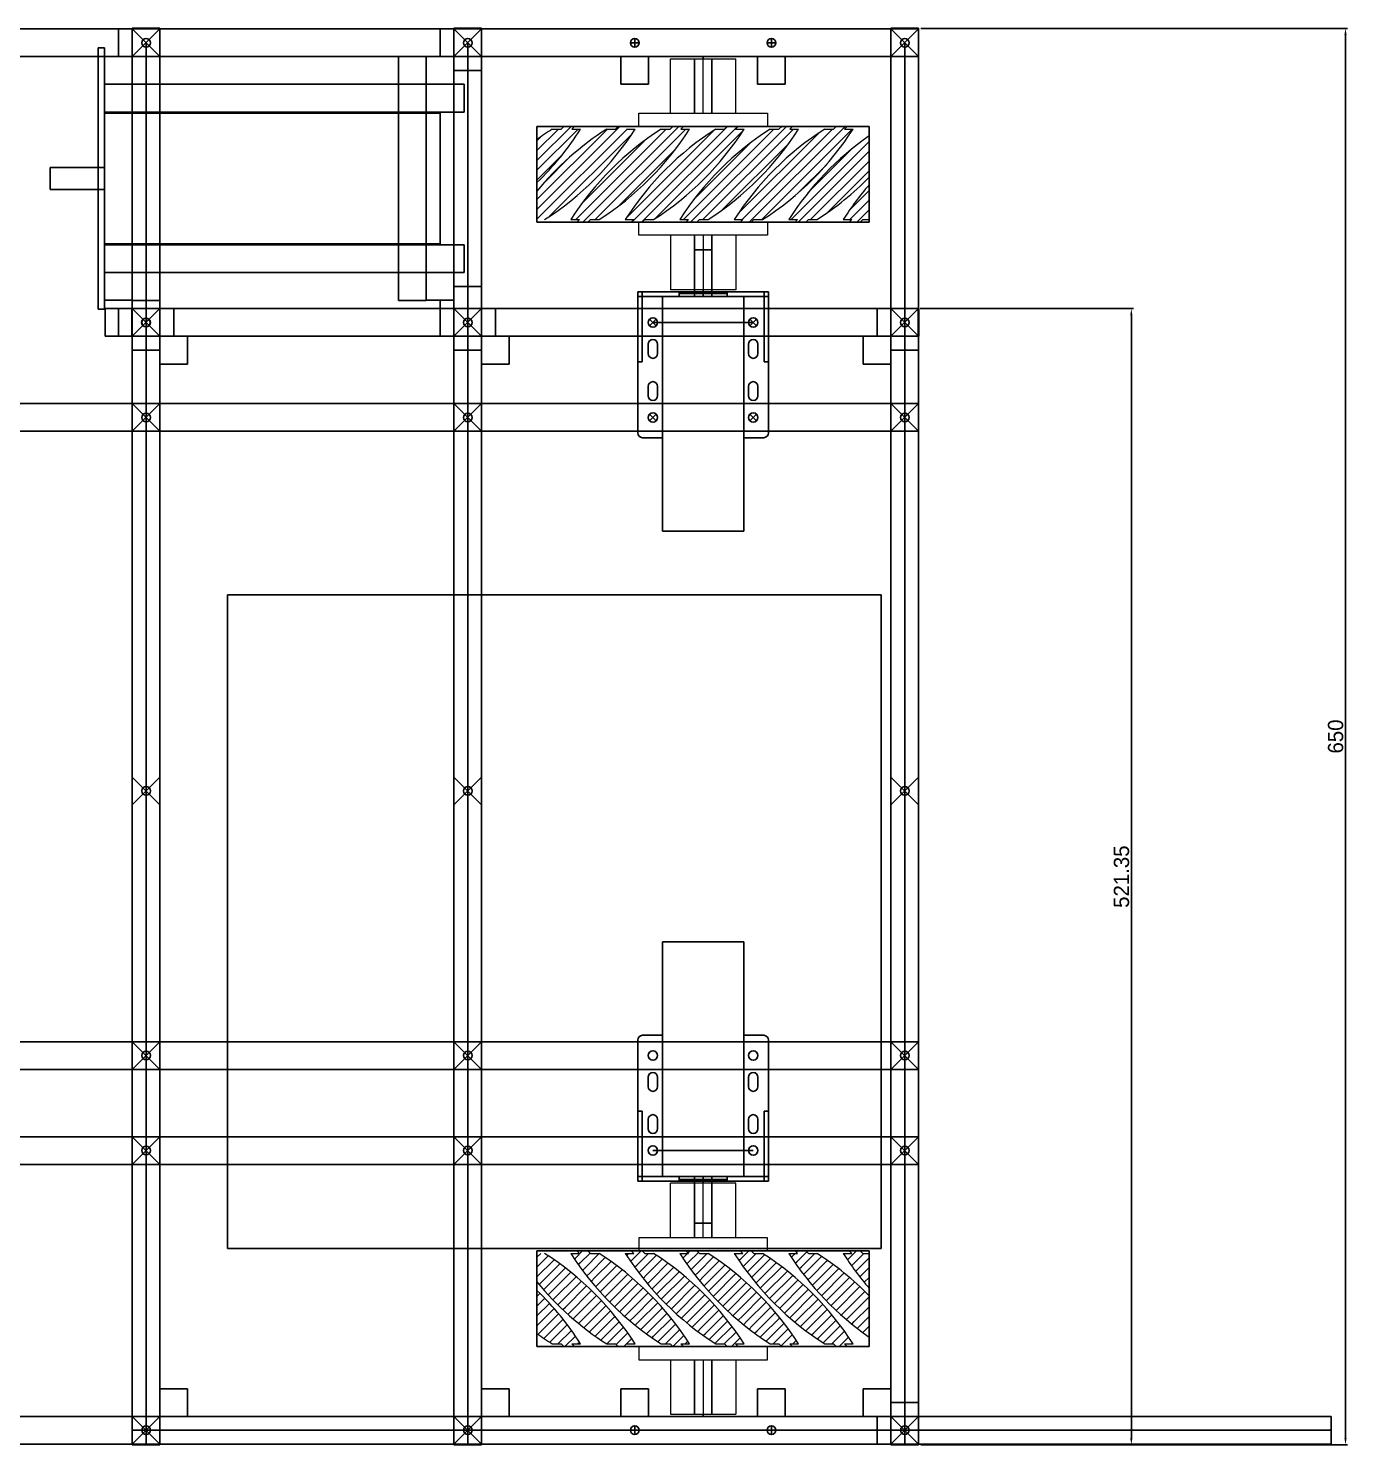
# Model space of a CAD drawing. Header units: millimetres. Extents: x -15418 to 43885, y -27590 to 23052.
# Drawn here: x 26319 to 26924, y -25621 to -24971 of the extents above; entities that cross this region are included whole.
import ezdxf

# ---------------------------------------------------------------- set-up
doc = ezdxf.new("R2010")
doc.units = ezdxf.units.MM
doc.header["$LTSCALE"] = 0.5
doc.layers.get('0').update_dxf_attribs({"lineweight": 5})
doc.layers.get('Defpoints').update_dxf_attribs({"color": 4})
for name, color, linetype in [('Layer1', 1, 'Continuous'), ('Layer2', 2, 'Continuous'), ('Layer3', 9, 'Continuous'), ('Layer4', 6, 'Continuous')]:
    doc.layers.add(name, color=color, linetype=linetype)
doc.layers.add('Layer5', color=51, linetype='Continuous', lineweight=5)
doc.dimstyles.new('ISO-25', dxfattribs={"dimtxt": 7, "dimasz": 3, "dimexe": 1, "dimexo": 1, "dimgap": 1, "dimtad": 1, "dimtoh": 1, "dimdec": 3, "dimdsep": 46, "dimtxsty": 'Standard', "dimcen": 2.5, "dimadec": 0, "dimazin": 0, "dimtfac": 1, "dimtdec": 3, "dimtmove": 0, "dimatfit": 3, "dimfxl": 1, "dimarcsym": 1})
pattern_1 = [(225, (52404.515, -9206.6126), (2.24506403, -2.24506403), [])]
pattern_2 = [(225, (52404.515, -9130.726), (2.24506403, -2.24506403), [])]

# ---------------------------------------------------------------- blocks, each defined once
blk = doc.blocks.new('*D401')
at = {"layer": 'Defpoints', "color": 0, "transparency": 16777216}
for p in [(26727.65, -24971.49), (26923.48, -24971.49), (26727.65, -25621.49)]:
    blk.add_point(p, dxfattribs=at)
at = {"layer": 'Layer2', "color": 0, "lineweight": -2, "transparency": 16777216}
for p, q in [((26728.65, -24971.49), (26924.48, -24971.49)), ((26923.48, -25618.49), (26923.48, -24974.49)), ((26728.65, -25621.49), (26924.48, -25621.49))]:
    blk.add_line(p, q, dxfattribs=at)
at = {"layer": 'Layer2', "color": 0, "transparency": 16777216}
for points in [[(26922.98, -24974.49), (26923.98, -24974.49), (26923.48, -24971.49)], [(26922.98, -25618.49), (26923.98, -25618.49), (26923.48, -25621.49)]]:
    blk.add_solid(points, dxfattribs=at)
at = {"layer": 'Layer2', "color": 0, "transparency": 16777216, "insert": (26918.98, -25296.49), "char_height": 7, "attachment_point": 5, "rotation": 90}
blk.add_mtext('650', dxfattribs=at)
blk = doc.blocks.new('*D402')
at = {"layer": 'Defpoints', "color": 0, "transparency": 16777216}
for p in [(26727.41, -25100.14), (26727.65, -25621.49), (26825.24, -25621.49)]:
    blk.add_point(p, dxfattribs=at)
at = {"layer": 'Layer2', "color": 0, "lineweight": -2, "transparency": 16777216}
for p, q in [((26728.41, -25100.14), (26826.24, -25100.14)), ((26825.24, -25103.14), (26825.24, -25618.49)), ((26728.65, -25621.49), (26826.24, -25621.49))]:
    blk.add_line(p, q, dxfattribs=at)
at = {"layer": 'Layer2', "color": 0, "transparency": 16777216}
for points in [[(26824.74, -25103.14), (26825.74, -25103.14), (26825.24, -25100.14)], [(26824.74, -25618.49), (26825.74, -25618.49), (26825.24, -25621.49)]]:
    blk.add_solid(points, dxfattribs=at)
at = {"layer": 'Layer2', "color": 0, "transparency": 16777216, "insert": (26820.74, -25360.81), "char_height": 7, "attachment_point": 5, "rotation": 90}
blk.add_mtext('521.35', dxfattribs=at)

msp = doc.modelspace()

# ---------------------------------------------------------------- hatches: boundary and pattern name
at = {"layer": 'Layer5', "transparency": 33554661}
h = msp.add_hatch(dxfattribs=at)
h.set_pattern_fill('ANSI31', color=256, angle=180)
h.set_pattern_definition(pattern_1)
edge = h.paths.add_edge_path()
edge.add_line((26594.8224, -25016.4857), (26589.8224, -25016.4857))
edge.add_line((26589.8224, -25016.4857), (26588.5824, -25017.7257))
edge.add_line((26588.5824, -25017.7257), (26584.5824, -25017.7257))
edge.add_arc((26657.7937, -25132.4571), 136.1, 122.5424058, 140.6485407)
edge.add_line((26552.5516, -25046.1594), (26552.5516, -25059.2457))
edge.add_line((26552.5516, -25059.2457), (26556.0624, -25059.2457))
edge.add_arc((26482.5939, -24944.2572), 136.455, -57.4246642, -32.5753358)
edge.add_line((26597.5824, -25017.7257), (26593.5824, -25017.7257))
edge.add_line((26593.5824, -25017.7257), (26594.8224, -25016.4857))
edge = h.paths.add_edge_path()
edge.add_line((26569.8224, -25016.4857), (26564.8224, -25016.4857))
edge.add_line((26564.8224, -25016.4857), (26563.5824, -25017.7257))
edge.add_line((26563.5824, -25017.7257), (26559.5824, -25017.7257))
edge.add_arc((26632.7937, -25132.4571), 136.1, 122.5424058, 126.1273887)
edge.add_line((26552.5516, -25022.528), (26552.5516, -25042.2521))
edge.add_arc((26457.5939, -24944.2572), 136.455, -45.9017964, -32.5753358)
edge.add_line((26572.5824, -25017.7257), (26568.5824, -25017.7257))
edge.add_line((26568.5824, -25017.7257), (26569.8224, -25016.4857))
h = msp.add_hatch(dxfattribs=at)
h.set_pattern_fill('ANSI31', color=256, angle=180)
h.set_pattern_definition(pattern_1)
h.paths.add_polyline_path([(26704.9516, -25043.3128, 0.03656583), (26693.0624, -25059.2457), (26697.0624, -25059.2457), (26695.8224, -25060.4857), (26700.8224, -25060.4857), (26702.0624, -25059.2457), (26704.9516, -25059.2457)], flags=17)
edge = h.paths.add_edge_path()
edge.add_line((26570.8224, -25060.4857), (26575.8224, -25060.4857))
edge.add_line((26575.8224, -25060.4857), (26577.0624, -25059.2457))
edge.add_line((26577.0624, -25059.2457), (26581.0624, -25059.2457))
edge.add_arc((26507.5939, -24944.2572), 136.455, -57.4246642, -32.5753358)
edge.add_line((26622.5824, -25017.7257), (26618.5824, -25017.7257))
edge.add_line((26618.5824, -25017.7257), (26619.8224, -25016.4857))
edge.add_line((26619.8224, -25016.4857), (26614.8224, -25016.4857))
edge.add_line((26614.8224, -25016.4857), (26613.5824, -25017.7257))
edge.add_line((26613.5824, -25017.7257), (26609.5824, -25017.7257))
edge.add_arc((26682.7937, -25132.4571), 136.1, 122.5424058, 147.4575942)
edge.add_line((26568.0624, -25059.2457), (26572.0624, -25059.2457))
edge.add_line((26572.0624, -25059.2457), (26570.8224, -25060.4857))
edge = h.paths.add_edge_path()
edge.add_line((26645.8224, -25060.4857), (26650.8224, -25060.4857))
edge.add_line((26650.8224, -25060.4857), (26652.0624, -25059.2457))
edge.add_line((26652.0624, -25059.2457), (26656.0624, -25059.2457))
edge.add_arc((26582.5939, -24944.2572), 136.455, -57.4246642, -32.5753358)
edge.add_line((26697.5824, -25017.7257), (26693.5824, -25017.7257))
edge.add_line((26693.5824, -25017.7257), (26694.8224, -25016.4857))
edge.add_line((26694.8224, -25016.4857), (26689.8224, -25016.4857))
edge.add_line((26689.8224, -25016.4857), (26688.5824, -25017.7257))
edge.add_line((26688.5824, -25017.7257), (26684.5824, -25017.7257))
edge.add_arc((26757.7937, -25132.4571), 136.1, 122.5424058, 147.4575942)
edge.add_line((26643.0624, -25059.2457), (26647.0624, -25059.2457))
edge.add_line((26647.0624, -25059.2457), (26645.8224, -25060.4857))
edge = h.paths.add_edge_path()
edge.add_line((26670.8224, -25060.4857), (26675.8224, -25060.4857))
edge.add_line((26675.8224, -25060.4857), (26677.0624, -25059.2457))
edge.add_line((26677.0624, -25059.2457), (26681.0624, -25059.2457))
edge.add_arc((26607.5939, -24944.2572), 136.455, -57.4246642, -44.481355)
edge.add_line((26704.9516, -25039.8681), (26704.9516, -25020.8157))
edge.add_arc((26782.7937, -25132.4571), 136.1, 124.8862079, 147.4575942)
edge.add_line((26668.0624, -25059.2457), (26672.0624, -25059.2457))
edge.add_line((26672.0624, -25059.2457), (26670.8224, -25060.4857))
h = msp.add_hatch(dxfattribs=at)
h.set_pattern_fill('ANSI31', color=256, angle=180)
h.set_pattern_definition(pattern_1)
edge = h.paths.add_edge_path()
edge.add_line((26595.8224, -25060.4857), (26600.8224, -25060.4857))
edge.add_line((26600.8224, -25060.4857), (26602.0624, -25059.2457))
edge.add_line((26602.0624, -25059.2457), (26606.0624, -25059.2457))
edge.add_arc((26532.5939, -24944.2572), 136.455, -57.4246642, -32.5753358)
edge.add_line((26647.5824, -25017.7257), (26643.5824, -25017.7257))
edge.add_line((26643.5824, -25017.7257), (26644.8224, -25016.4857))
edge.add_line((26644.8224, -25016.4857), (26639.8224, -25016.4857))
edge.add_line((26639.8224, -25016.4857), (26638.5824, -25017.7257))
edge.add_line((26638.5824, -25017.7257), (26634.5824, -25017.7257))
edge.add_arc((26707.7937, -25132.4571), 136.1, 122.5424058, 147.4575942)
edge.add_line((26593.0624, -25059.2457), (26597.0624, -25059.2457))
edge.add_line((26597.0624, -25059.2457), (26595.8224, -25060.4857))
edge = h.paths.add_edge_path()
edge.add_line((26620.8224, -25060.4857), (26625.8224, -25060.4857))
edge.add_line((26625.8224, -25060.4857), (26627.0624, -25059.2457))
edge.add_line((26627.0624, -25059.2457), (26631.0624, -25059.2457))
edge.add_arc((26557.5939, -24944.2572), 136.455, -57.4246642, -32.5753358)
edge.add_line((26672.5824, -25017.7257), (26668.5824, -25017.7257))
edge.add_line((26668.5824, -25017.7257), (26669.8224, -25016.4857))
edge.add_line((26669.8224, -25016.4857), (26664.8224, -25016.4857))
edge.add_line((26664.8224, -25016.4857), (26663.5824, -25017.7257))
edge.add_line((26663.5824, -25017.7257), (26659.5824, -25017.7257))
edge.add_arc((26732.7937, -25132.4571), 136.1, 122.5424058, 147.4575942)
edge.add_line((26618.0624, -25059.2457), (26622.0624, -25059.2457))
edge.add_line((26622.0624, -25059.2457), (26620.8224, -25060.4857))
h = msp.add_hatch(dxfattribs=at)
h.set_pattern_fill('ANSI31', color=256, angle=180)
h.set_pattern_definition(pattern_2)
edge = h.paths.add_edge_path()
edge.add_line((26594.8224, -25576.4857), (26589.8224, -25576.4857))
edge.add_line((26589.8224, -25576.4857), (26588.5824, -25575.2457))
edge.add_line((26588.5824, -25575.2457), (26584.5824, -25575.2457))
edge.add_arc((26657.7937, -25460.5143), 136.1, 219.3514593, 237.4575942, ccw=False)
edge.add_line((26552.5516, -25546.8119), (26552.5516, -25533.7257))
edge.add_line((26552.5516, -25533.7257), (26556.0624, -25533.7257))
edge.add_arc((26482.5939, -25648.7141), 136.455, 392.5753358, 417.4246642, ccw=False)
edge.add_line((26597.5824, -25575.2457), (26593.5824, -25575.2457))
edge.add_line((26593.5824, -25575.2457), (26594.8224, -25576.4857))
edge = h.paths.add_edge_path()
edge.add_line((26569.8224, -25576.4857), (26564.8224, -25576.4857))
edge.add_line((26564.8224, -25576.4857), (26563.5824, -25575.2457))
edge.add_line((26563.5824, -25575.2457), (26559.5824, -25575.2457))
edge.add_arc((26632.7937, -25460.5143), 136.1, 233.8726113, 237.4575942, ccw=False)
edge.add_line((26552.5516, -25570.4433), (26552.5516, -25550.7192))
edge.add_arc((26457.5939, -25648.7141), 136.455, 392.5753358, 405.9017964, ccw=False)
edge.add_line((26572.5824, -25575.2457), (26568.5824, -25575.2457))
edge.add_line((26568.5824, -25575.2457), (26569.8224, -25576.4857))
h = msp.add_hatch(dxfattribs=at)
h.set_pattern_fill('ANSI31', color=256, angle=180)
h.set_pattern_definition(pattern_2)
h.paths.add_polyline_path([(26704.9516, -25549.6585, -0.03656583), (26693.0624, -25533.7257), (26697.0624, -25533.7257), (26695.8224, -25532.4857), (26700.8224, -25532.4857), (26702.0624, -25533.7257), (26704.9516, -25533.7257)], flags=17)
edge = h.paths.add_edge_path()
edge.add_line((26570.8224, -25532.4857), (26575.8224, -25532.4857))
edge.add_line((26575.8224, -25532.4857), (26577.0624, -25533.7257))
edge.add_line((26577.0624, -25533.7257), (26581.0624, -25533.7257))
edge.add_arc((26507.5939, -25648.7141), 136.455, 392.5753358, 417.4246642, ccw=False)
edge.add_line((26622.5824, -25575.2457), (26618.5824, -25575.2457))
edge.add_line((26618.5824, -25575.2457), (26619.8224, -25576.4857))
edge.add_line((26619.8224, -25576.4857), (26614.8224, -25576.4857))
edge.add_line((26614.8224, -25576.4857), (26613.5824, -25575.2457))
edge.add_line((26613.5824, -25575.2457), (26609.5824, -25575.2457))
edge.add_arc((26682.7937, -25460.5143), 136.1, 212.5424058, 237.4575942, ccw=False)
edge.add_line((26568.0624, -25533.7257), (26572.0624, -25533.7257))
edge.add_line((26572.0624, -25533.7257), (26570.8224, -25532.4857))
edge = h.paths.add_edge_path()
edge.add_line((26645.8224, -25532.4857), (26650.8224, -25532.4857))
edge.add_line((26650.8224, -25532.4857), (26652.0624, -25533.7257))
edge.add_line((26652.0624, -25533.7257), (26656.0624, -25533.7257))
edge.add_arc((26582.5939, -25648.7141), 136.455, 392.5753358, 417.4246642, ccw=False)
edge.add_line((26697.5824, -25575.2457), (26693.5824, -25575.2457))
edge.add_line((26693.5824, -25575.2457), (26694.8224, -25576.4857))
edge.add_line((26694.8224, -25576.4857), (26689.8224, -25576.4857))
edge.add_line((26689.8224, -25576.4857), (26688.5824, -25575.2457))
edge.add_line((26688.5824, -25575.2457), (26684.5824, -25575.2457))
edge.add_arc((26757.7937, -25460.5143), 136.1, 212.5424058, 237.4575942, ccw=False)
edge.add_line((26643.0624, -25533.7257), (26647.0624, -25533.7257))
edge.add_line((26647.0624, -25533.7257), (26645.8224, -25532.4857))
edge = h.paths.add_edge_path()
edge.add_line((26670.8224, -25532.4857), (26675.8224, -25532.4857))
edge.add_line((26675.8224, -25532.4857), (26677.0624, -25533.7257))
edge.add_line((26677.0624, -25533.7257), (26681.0624, -25533.7257))
edge.add_arc((26607.5939, -25648.7141), 136.455, 404.481355, 417.4246642, ccw=False)
edge.add_line((26704.9516, -25553.1032), (26704.9516, -25572.1557))
edge.add_arc((26782.7937, -25460.5143), 136.1, 212.5424058, 235.1137921, ccw=False)
edge.add_line((26668.0624, -25533.7257), (26672.0624, -25533.7257))
edge.add_line((26672.0624, -25533.7257), (26670.8224, -25532.4857))
h = msp.add_hatch(dxfattribs=at)
h.set_pattern_fill('ANSI31', color=256, angle=180)
h.set_pattern_definition(pattern_2)
edge = h.paths.add_edge_path()
edge.add_line((26595.8224, -25532.4857), (26600.8224, -25532.4857))
edge.add_line((26600.8224, -25532.4857), (26602.0624, -25533.7257))
edge.add_line((26602.0624, -25533.7257), (26606.0624, -25533.7257))
edge.add_arc((26532.5939, -25648.7141), 136.455, 392.5753358, 417.4246642, ccw=False)
edge.add_line((26647.5824, -25575.2457), (26643.5824, -25575.2457))
edge.add_line((26643.5824, -25575.2457), (26644.8224, -25576.4857))
edge.add_line((26644.8224, -25576.4857), (26639.8224, -25576.4857))
edge.add_line((26639.8224, -25576.4857), (26638.5824, -25575.2457))
edge.add_line((26638.5824, -25575.2457), (26634.5824, -25575.2457))
edge.add_arc((26707.7937, -25460.5143), 136.1, 212.5424058, 237.4575942, ccw=False)
edge.add_line((26593.0624, -25533.7257), (26597.0624, -25533.7257))
edge.add_line((26597.0624, -25533.7257), (26595.8224, -25532.4857))
edge = h.paths.add_edge_path()
edge.add_line((26620.8224, -25532.4857), (26625.8224, -25532.4857))
edge.add_line((26625.8224, -25532.4857), (26627.0624, -25533.7257))
edge.add_line((26627.0624, -25533.7257), (26631.0624, -25533.7257))
edge.add_arc((26557.5939, -25648.7141), 136.455, 392.5753358, 417.4246642, ccw=False)
edge.add_line((26672.5824, -25575.2457), (26668.5824, -25575.2457))
edge.add_line((26668.5824, -25575.2457), (26669.8224, -25576.4857))
edge.add_line((26669.8224, -25576.4857), (26664.8224, -25576.4857))
edge.add_line((26664.8224, -25576.4857), (26663.5824, -25575.2457))
edge.add_line((26663.5824, -25575.2457), (26659.5824, -25575.2457))
edge.add_arc((26732.7937, -25460.5143), 136.1, 212.5424058, 237.4575942, ccw=False)
edge.add_line((26618.0624, -25533.7257), (26622.0624, -25533.7257))
edge.add_line((26622.0624, -25533.7257), (26620.8224, -25532.4857))

# ---------------------------------------------------------------- linework, layer by layer
at = {"transparency": 33554661}
for p, q in [((26613.7516, -24985.4857), (26643.7516, -24985.4857)), ((26613.7516, -25010.4857), (26613.7516, -24985.4857)), ((26628.7516, -25010.4857), (26628.7516, -24985.4857)), ((26643.7516, -25010.4857), (26643.7516, -24985.4857)), ((26599.2516, -25016.4857), (26599.2516, -25010.4857)), ((26599.2516, -25010.4857), (26658.2516, -25010.4857)), ((26658.2516, -25010.4857), (26658.2516, -25016.4857)), ((26658.2516, -25016.4857), (26599.2516, -25016.4857)), ((26599.2516, -25060.4857), (26658.2516, -25060.4857)), ((26599.2516, -25066.4857), (26599.2516, -25060.4857)), ((26658.2516, -25060.4857), (26658.2516, -25066.4857)), ((26658.2516, -25066.4857), (26599.2516, -25066.4857)), ((26613.7516, -25066.4857), (26613.7516, -25091.4857)), ((26628.7516, -25066.4857), (26628.7516, -25091.4857)), ((26643.7516, -25066.4857), (26643.7516, -25091.4857)), ((26643.7516, -25091.4857), (26613.7516, -25091.4857)), ((26643.7516, -25501.4857), (26613.7516, -25501.4857)), ((26613.7516, -25526.4857), (26613.7516, -25501.4857)), ((26628.7516, -25526.4857), (26628.7516, -25501.4857)), ((26643.7516, -25526.4857), (26643.7516, -25501.4857)), ((26658.2516, -25526.4857), (26599.2516, -25526.4857)), ((26599.2516, -25526.4857), (26599.2516, -25532.4857)), ((26658.2516, -25532.4857), (26658.2516, -25526.4857)), ((26599.2516, -25532.4857), (26658.2516, -25532.4857)), ((26658.2516, -25576.4857), (26599.2516, -25576.4857)), ((26599.2516, -25576.4857), (26599.2516, -25582.4857)), ((26658.2516, -25582.4857), (26658.2516, -25576.4857)), ((26599.2516, -25582.4857), (26658.2516, -25582.4857)), ((26613.7516, -25582.4857), (26613.7516, -25607.4857)), ((26628.7516, -25582.4857), (26628.7516, -25607.4857)), ((26643.7516, -25582.4857), (26643.7516, -25607.4857)), ((26613.7516, -25607.4857), (26643.7516, -25607.4857))]:
    msp.add_line(p, q, dxfattribs=at)
at = {"layer": 'Defpoints', "transparency": 33554661}
for p, q in [((26598.7516, -25157.1957), (26598.7516, -25092.4857)), ((26658.7516, -25092.4857), (26598.7516, -25092.4857)), ((26598.7516, -25092.4857), (26600.7516, -25092.4857)), ((26658.7516, -25094.4857), (26598.7516, -25094.4857)), ((26600.7516, -25092.4857), (26600.7516, -25124.4857)), ((26617.7516, -25094.4857), (26617.7516, -25092.4857)), ((26639.7516, -25094.4857), (26639.7516, -25092.4857)), ((26658.7516, -25092.4857), (26656.7516, -25092.4857)), ((26656.7516, -25092.4857), (26656.7516, -25124.4857)), ((26658.7516, -25092.4857), (26658.7516, -25157.1957)), ((26603.6016, -25116.4857), (26603.6016, -25120.7857)), ((26607.9016, -25116.4857), (26607.9016, -25120.7857)), ((26649.6016, -25116.4857), (26649.6016, -25120.7857)), ((26653.9016, -25116.4857), (26653.9016, -25120.7857)), ((26600.7516, -25124.4857), (26598.7516, -25124.4857)), ((26656.7516, -25124.4857), (26658.7516, -25124.4857)), ((26603.6016, -25135.7857), (26603.6016, -25140.0857)), ((26607.9016, -25135.7857), (26607.9016, -25140.0857)), ((26649.6016, -25135.7857), (26649.6016, -25140.0857)), ((26653.9016, -25135.7857), (26653.9016, -25140.0857)), ((26610.1016, -25159.3457), (26600.9016, -25159.3457)), ((26656.6016, -25159.3457), (26647.4016, -25159.3457)), ((26610.1016, -25433.6257), (26600.9016, -25433.6257)), ((26656.6016, -25433.6257), (26647.4016, -25433.6257)), ((26598.7516, -25435.7757), (26598.7516, -25500.4857)), ((26658.7516, -25500.4857), (26658.7516, -25435.7757)), ((26603.6016, -25457.1857), (26603.6016, -25452.8857)), ((26607.9016, -25457.1857), (26607.9016, -25452.8857)), ((26649.6016, -25457.1857), (26649.6016, -25452.8857)), ((26653.9016, -25457.1857), (26653.9016, -25452.8857)), ((26600.7516, -25468.4857), (26598.7516, -25468.4857)), ((26600.7516, -25500.4857), (26600.7516, -25468.4857)), ((26603.6016, -25476.4857), (26603.6016, -25472.1857)), ((26607.9016, -25476.4857), (26607.9016, -25472.1857)), ((26649.6016, -25476.4857), (26649.6016, -25472.1857)), ((26653.9016, -25476.4857), (26653.9016, -25472.1857)), ((26656.7516, -25500.4857), (26656.7516, -25468.4857)), ((26656.7516, -25468.4857), (26658.7516, -25468.4857)), ((26658.7516, -25498.4857), (26598.7516, -25498.4857)), ((26617.7516, -25498.4857), (26617.7516, -25500.4857)), ((26639.7516, -25498.4857), (26639.7516, -25500.4857)), ((26658.7516, -25500.4857), (26598.7516, -25500.4857)), ((26598.7516, -25500.4857), (26600.7516, -25500.4857)), ((26658.7516, -25500.4857), (26656.7516, -25500.4857))]:
    msp.add_line(p, q, dxfattribs=at)
for centre in [(26605.7516, -25106.4857), (26605.7516, -25106.4857), (26651.7516, -25106.4857), (26651.7516, -25106.4857), (26605.7516, -25150.0857), (26605.7516, -25150.0857), (26651.7516, -25150.0857), (26651.7516, -25150.0857), (26605.7516, -25442.8857), (26605.7516, -25442.8857), (26651.7516, -25442.8857), (26651.7516, -25442.8857), (26605.7516, -25486.4857), (26605.7516, -25486.4857), (26651.7516, -25486.4857), (26651.7516, -25486.4857)]:
    msp.add_circle(centre, 2.15, dxfattribs=at)
for centre, start, end in [((26605.7516, -25116.4857), 0, 180), ((26651.7516, -25116.4857), 0, 180), ((26605.7516, -25120.7857), 180, 0), ((26651.7516, -25120.7857), 180, 0), ((26605.7516, -25135.7857), 0, 180), ((26651.7516, -25135.7857), 0, 180), ((26605.7516, -25140.0857), 180, 0), ((26651.7516, -25140.0857), 180, 0), ((26600.9016, -25157.1957), 180, 270), ((26656.6016, -25157.1957), 270, 0), ((26600.9016, -25435.7757), 90, 180), ((26656.6016, -25435.7757), 0, 90), ((26605.7516, -25452.8857), 0, 180), ((26651.7516, -25452.8857), 0, 180), ((26605.7516, -25457.1857), 180, 0), ((26651.7516, -25457.1857), 180, 0), ((26605.7516, -25472.1857), 0, 180), ((26651.7516, -25472.1857), 0, 180), ((26605.7516, -25476.4857), 180, 0), ((26651.7516, -25476.4857), 180, 0)]:
    msp.add_arc(centre, 2.15, start, end, dxfattribs=at)
at = {"layer": 'Layer1', "transparency": 33554661}
for p, q in [((26354.1639, -24980.3857), (26351.1639, -24980.3857)), ((26351.1639, -24980.3857), (26351.1639, -25100.3857)), ((26354.1639, -25100.3857), (26354.1639, -24980.3857)), ((26354.1639, -24997.1857), (26354.1639, -24984.4857)), ((26354.1639, -24984.4857), (26366.8639, -24984.4857)), ((26366.8639, -24984.4857), (26366.8639, -24997.1857)), ((26501.7639, -24997.1857), (26501.7639, -24984.4857)), ((26514.4639, -24984.4857), (26514.4639, -24997.1857)), ((26366.8639, -24997.1857), (26354.1639, -24997.1857)), ((26514.4639, -24997.1857), (26501.7639, -24997.1857)), ((26624.7516, -25093.1857), (26624.7516, -25073.1857)), ((26624.7516, -25073.1857), (26632.7516, -25073.1857)), ((26632.7516, -25073.1857), (26632.7516, -25093.1857)), ((26354.1639, -25096.2857), (26354.1639, -25083.5857)), ((26354.1639, -25083.5857), (26366.8639, -25083.5857)), ((26366.8639, -25083.5857), (26366.8639, -25096.2857)), ((26501.7639, -25096.2857), (26501.7639, -25083.5857)), ((26501.7639, -25083.5857), (26514.4639, -25083.5857)), ((26514.4639, -25083.5857), (26514.4639, -25096.2857)), ((26366.8639, -25096.2857), (26354.1639, -25096.2857)), ((26514.4639, -25096.2857), (26501.7639, -25096.2857)), ((26610.1016, -25094.4857), (26647.4016, -25094.4857)), ((26610.1016, -25094.4857), (26610.1016, -25202.2857)), ((26617.7516, -25094.4857), (26617.7516, -25093.1857)), ((26617.7516, -25093.1857), (26639.7516, -25093.1857)), ((26624.7516, -25094.4857), (26624.7516, -25093.1857)), ((26628.7516, -25094.4857), (26628.7516, -25093.1857)), ((26632.7516, -25094.4857), (26632.7516, -25093.1857)), ((26639.7516, -25094.4857), (26639.7516, -25093.1857)), ((26647.4016, -25094.4857), (26647.4016, -25202.2857)), ((26351.1639, -25100.3857), (26354.1639, -25100.3857)), ((26366.8639, -25100.1357), (26366.8639, -25621.4857)), ((26373.2139, -25100.1357), (26373.2139, -25621.4857)), ((26379.5639, -25100.1357), (26379.5639, -25621.4857)), ((26605.7516, -25106.4857), (26651.7516, -25106.4857)), ((26610.1016, -25202.2857), (26647.4016, -25202.2857)), ((26410.5139, -25231.4857), (26410.5139, -25531.4857)), ((26710.5139, -25231.4857), (26410.5139, -25231.4857)), ((26710.5139, -25531.4857), (26710.5139, -25231.4857)), ((26610.1016, -25390.6857), (26647.4016, -25390.6857)), ((26610.1016, -25498.4857), (26610.1016, -25390.6857)), ((26647.4016, -25498.4857), (26647.4016, -25390.6857)), ((26605.7516, -25486.4857), (26651.7516, -25486.4857)), ((26610.1016, -25498.4857), (26647.4016, -25498.4857)), ((26617.7516, -25498.4857), (26617.7516, -25499.7857)), ((26624.7516, -25498.4857), (26624.7516, -25499.7857)), ((26628.7516, -25498.4857), (26628.7516, -25499.7857)), ((26632.7516, -25498.4857), (26632.7516, -25499.7857)), ((26639.7516, -25498.4857), (26639.7516, -25499.7857)), ((26617.7516, -25499.7857), (26639.7516, -25499.7857)), ((26624.7516, -25499.7857), (26624.7516, -25519.7857)), ((26632.7516, -25519.7857), (26632.7516, -25499.7857)), ((26624.7516, -25519.7857), (26632.7516, -25519.7857)), ((26410.5139, -25531.4857), (26710.5139, -25531.4857)), ((26366.8639, -25608.4857), (26916.8639, -25608.4857)), ((26916.8639, -25608.4857), (26916.8639, -25621.1857)), ((26916.8639, -25614.8357), (26366.8639, -25614.8357)), ((26916.8639, -25621.1857), (26366.8639, -25621.1857))]:
    msp.add_line(p, q, dxfattribs=at)
at = {"layer": 'Layer2', "transparency": 33554661}
for p, q in [((25927.6516, -24971.7857), (26727.6516, -24971.7857)), ((26360.5139, -24984.4857), (26360.5139, -24971.7857)), ((26366.8639, -25621.4857), (26366.8639, -24971.4857)), ((26366.8639, -24971.4857), (26379.5639, -24971.4857)), ((26379.5639, -24971.4857), (26379.5639, -25621.4857)), ((26508.1139, -24984.4857), (26508.1139, -24971.7857)), ((26514.4639, -25621.4857), (26514.4639, -24971.4857)), ((26514.4639, -24971.4857), (26527.1639, -24971.4857)), ((26527.1639, -24971.4857), (26527.1639, -25621.4857)), ((26714.9516, -24971.4857), (26714.9516, -25621.4857)), ((26727.6516, -24971.4857), (26714.9516, -24971.4857)), ((26727.6516, -25621.4857), (26727.6516, -24971.4857)), ((26373.2139, -24978.1357), (26373.2139, -25621.4857)), ((26520.8139, -24978.1357), (26520.8139, -25621.4857)), ((26595.4016, -24978.1357), (26599.4016, -24978.1357)), ((26597.4016, -24976.1357), (26597.4016, -24980.1357)), ((26658.1016, -24978.1357), (26662.1016, -24978.1357)), ((26660.1016, -24976.1357), (26660.1016, -24980.1357)), ((26721.3016, -24978.1357), (26721.3016, -25621.4857)), ((25927.6516, -24984.4857), (26727.6516, -24984.4857)), ((26501.7639, -24984.4857), (26514.4639, -24984.4857)), ((26590.9776, -24997.1857), (26590.9776, -24984.4857)), ((26590.9776, -24984.4857), (26603.6776, -24984.4857)), ((26590.9776, -24997.1857), (26590.9776, -24984.4857)), ((26590.9776, -24984.4857), (26603.6776, -24984.4857)), ((26603.6776, -24984.4857), (26603.6776, -24997.1857)), ((26603.6776, -24984.4857), (26603.6776, -24997.1857)), ((26624.7516, -25010.4857), (26624.7516, -24985.4857)), ((26632.7516, -25010.4857), (26632.7516, -24985.4857)), ((26653.7516, -24997.1857), (26653.7516, -24984.4857)), ((26653.7516, -24984.4857), (26666.4516, -24984.4857)), ((26653.7516, -24997.1857), (26653.7516, -24984.4857)), ((26653.7516, -24984.4857), (26666.4516, -24984.4857)), ((26666.4516, -24984.4857), (26666.4516, -24997.1857)), ((26666.4516, -24984.4857), (26666.4516, -24997.1857)), ((26514.4639, -24990.8357), (26527.1639, -24990.8357)), ((26603.6776, -24997.1857), (26590.9776, -24997.1857)), ((26603.6776, -24997.1857), (26590.9776, -24997.1857)), ((26666.4516, -24997.1857), (26653.7516, -24997.1857)), ((26666.4516, -24997.1857), (26653.7516, -24997.1857)), ((26354.1639, -25010.3857), (26354.1639, -25070.3857)), ((26508.1639, -25010.3857), (26354.1639, -25010.3857)), ((26508.1639, -25070.3857), (26508.1639, -25010.3857)), ((26354.1639, -25035.3857), (26329.1639, -25035.3857)), ((26329.1639, -25035.3857), (26329.1639, -25045.3857)), ((26354.1639, -25045.3857), (26329.1639, -25045.3857)), ((26354.1639, -25070.3857), (26508.1639, -25070.3857)), ((26624.7516, -25066.4857), (26624.7516, -25091.4857)), ((26632.7516, -25066.4857), (26632.7516, -25091.4857)), ((26514.4639, -25089.9357), (26527.1639, -25089.9357)), ((26508.1139, -25112.8357), (26508.1139, -25096.2857)), ((26354.4077, -25100.1357), (26354.4077, -25112.8357)), ((26727.4077, -25100.1357), (26354.4077, -25100.1357)), ((26360.5139, -25112.8357), (26360.5139, -25100.1357)), ((26366.7077, -25112.8357), (26366.7077, -25100.1357)), ((26385.9139, -25112.8357), (26385.9139, -25100.1357)), ((26533.5139, -25112.8357), (26533.5139, -25100.1357)), ((26708.6016, -25112.8357), (26708.6016, -25100.1357)), ((26727.4077, -25112.8357), (26727.4077, -25100.1357)), ((26727.6516, -25112.8357), (26727.6516, -25100.1357)), ((26727.7077, -25100.1357), (26727.7077, -25112.8357)), ((26354.4077, -25112.8357), (26727.4077, -25112.8357)), ((26379.5639, -25125.5357), (26379.5639, -25112.8357)), ((26379.5639, -25112.8357), (26392.2639, -25112.8357)), ((26379.5639, -25125.5357), (26379.5639, -25112.8357)), ((26379.5639, -25112.8357), (26392.2639, -25112.8357)), ((26392.2639, -25112.8357), (26392.2639, -25125.5357)), ((26392.2639, -25112.8357), (26392.2639, -25125.5357)), ((26527.1639, -25125.5357), (26527.1639, -25112.8357)), ((26527.1639, -25112.8357), (26539.8639, -25112.8357)), ((26527.1639, -25125.5357), (26527.1639, -25112.8357)), ((26527.1639, -25112.8357), (26539.8639, -25112.8357)), ((26539.8639, -25112.8357), (26539.8639, -25125.5357)), ((26539.8639, -25112.8357), (26539.8639, -25125.5357)), ((26702.2516, -25125.5357), (26702.2516, -25112.8357)), ((26702.2516, -25112.8357), (26714.9516, -25112.8357)), ((26702.2516, -25125.5357), (26702.2516, -25112.8357)), ((26702.2516, -25112.8357), (26714.9516, -25112.8357)), ((26714.9516, -25112.8357), (26714.9516, -25125.5357)), ((26714.9516, -25112.8357), (26714.9516, -25125.5357)), ((26379.6139, -25119.1857), (26366.8639, -25119.1857)), ((26527.1639, -25119.1857), (26514.4639, -25119.1857)), ((26714.9516, -25119.1857), (26727.6516, -25119.1857)), ((26392.2639, -25125.5357), (26379.5639, -25125.5357)), ((26392.2639, -25125.5357), (26379.5639, -25125.5357)), ((26539.8639, -25125.5357), (26527.1639, -25125.5357)), ((26539.8639, -25125.5357), (26527.1639, -25125.5357)), ((26714.9516, -25125.5357), (26702.2516, -25125.5357)), ((26714.9516, -25125.5357), (26702.2516, -25125.5357)), ((26727.6516, -25143.7357), (25927.6516, -25143.7357)), ((26727.6516, -25156.4357), (25927.6516, -25156.4357)), ((26727.6516, -25436.5357), (25927.6516, -25436.5357)), ((26727.6516, -25449.2357), (25927.6516, -25449.2357)), ((26714.9516, -25467.4357), (26714.9516, -25480.1357)), ((26714.9516, -25467.4357), (26714.9516, -25480.1357)), ((26727.6516, -25480.1357), (25927.6516, -25480.1357)), ((26386.0139, -25480.1357), (26373.3139, -25480.1357)), ((26386.0139, -25480.1357), (26373.3139, -25480.1357)), ((26714.9516, -25480.1357), (26702.2516, -25480.1357)), ((26714.9516, -25480.1357), (26702.2516, -25480.1357)), ((26727.6516, -25492.8357), (25927.6516, -25492.8357)), ((26624.7516, -25526.4857), (26624.7516, -25501.4857)), ((26632.7516, -25526.4857), (26632.7516, -25501.4857)), ((26624.7516, -25582.4857), (26624.7516, -25607.4857)), ((26632.7516, -25582.4857), (26632.7516, -25607.4857)), ((26379.5639, -25608.4857), (26379.5639, -25595.7857)), ((26379.5639, -25595.7857), (26392.2639, -25595.7857)), ((26379.5639, -25608.4857), (26379.5639, -25595.7857)), ((26379.5639, -25595.7857), (26392.2639, -25595.7857)), ((26392.2639, -25595.7857), (26392.2639, -25608.4857)), ((26392.2639, -25595.7857), (26392.2639, -25608.4857)), ((26527.1639, -25608.4857), (26527.1639, -25595.7857)), ((26527.1639, -25595.7857), (26539.8639, -25595.7857)), ((26527.1639, -25608.4857), (26527.1639, -25595.7857)), ((26527.1639, -25595.7857), (26539.8639, -25595.7857)), ((26539.8639, -25595.7857), (26539.8639, -25608.4857)), ((26539.8639, -25595.7857), (26539.8639, -25608.4857)), ((26603.6776, -25595.7857), (26590.9776, -25595.7857)), ((26590.9776, -25595.7857), (26590.9776, -25608.4857)), ((26603.6776, -25595.7857), (26590.9776, -25595.7857)), ((26590.9776, -25595.7857), (26590.9776, -25608.4857)), ((26603.6776, -25608.4857), (26603.6776, -25595.7857)), ((26603.6776, -25608.4857), (26603.6776, -25595.7857)), ((26666.4516, -25595.7857), (26653.7516, -25595.7857)), ((26653.7516, -25595.7857), (26653.7516, -25608.4857)), ((26666.4516, -25595.7857), (26653.7516, -25595.7857)), ((26653.7516, -25595.7857), (26653.7516, -25608.4857)), ((26666.4516, -25608.4857), (26666.4516, -25595.7857)), ((26666.4516, -25608.4857), (26666.4516, -25595.7857)), ((26702.2516, -25608.4857), (26702.2516, -25595.7857)), ((26702.2516, -25595.7857), (26714.9516, -25595.7857)), ((26702.2516, -25608.4857), (26702.2516, -25595.7857)), ((26702.2516, -25595.7857), (26714.9516, -25595.7857)), ((26714.9516, -25595.7857), (26714.9516, -25608.4857)), ((26714.9516, -25595.7857), (26714.9516, -25608.4857)), ((26714.9516, -25602.1357), (26727.6516, -25602.1357)), ((26727.6516, -25608.4857), (25927.6516, -25608.4857)), ((26392.2639, -25608.4857), (26379.5639, -25608.4857)), ((26392.2639, -25608.4857), (26379.5639, -25608.4857)), ((26539.8639, -25608.4857), (26527.1639, -25608.4857)), ((26539.8639, -25608.4857), (26527.1639, -25608.4857)), ((26590.9776, -25608.4857), (26603.6776, -25608.4857)), ((26590.9776, -25608.4857), (26603.6776, -25608.4857)), ((26653.7516, -25608.4857), (26666.4516, -25608.4857)), ((26653.7516, -25608.4857), (26666.4516, -25608.4857)), ((26714.9516, -25608.4857), (26702.2516, -25608.4857)), ((26714.9516, -25608.4857), (26702.2516, -25608.4857)), ((26708.6016, -25608.4857), (26708.6016, -25621.1857)), ((26595.4016, -25614.8357), (26599.4016, -25614.8357)), ((26597.4016, -25616.8357), (26597.4016, -25612.8357)), ((26658.1016, -25614.8357), (26662.1016, -25614.8357)), ((26660.1016, -25616.8357), (26660.1016, -25612.8357)), ((26727.6516, -25621.1857), (25927.6516, -25621.1857)), ((26379.5639, -25621.4857), (26366.8639, -25621.4857)), ((26527.1639, -25621.4857), (26514.4639, -25621.4857)), ((26714.9516, -25621.4857), (26727.6516, -25621.4857)), ((26727.6516, -25621.4857), (26714.9516, -25621.4857))]:
    msp.add_line(p, q, dxfattribs=at)
for centre in [(26597.4016, -24978.1357), (26660.1016, -24978.1357), (26597.4016, -25614.8357), (26660.1016, -25614.8357)]:
    msp.add_circle(centre, 2, dxfattribs=at)
at = {"layer": 'Layer3', "transparency": 33554661}
for p, q in [((26366.8639, -24971.7857), (26379.5639, -24984.4857)), ((26366.8639, -24984.4857), (26379.5639, -24971.7857)), ((26366.8639, -24971.7857), (26379.5639, -24984.4857)), ((26366.8639, -24984.4857), (26379.5639, -24971.7857)), ((26366.8639, -24971.7857), (26379.5639, -24984.4857)), ((26366.8639, -24984.4857), (26379.5639, -24971.7857)), ((26514.4639, -24971.7857), (26527.1639, -24984.4857)), ((26514.4639, -24984.4857), (26527.1639, -24971.7857)), ((26514.4639, -24971.7857), (26527.1639, -24984.4857)), ((26514.4639, -24984.4857), (26527.1639, -24971.7857)), ((26514.4639, -24971.7857), (26527.1639, -24984.4857)), ((26514.4639, -24984.4857), (26527.1639, -24971.7857)), ((26727.6516, -24971.7857), (26714.9516, -24984.4857)), ((26727.6516, -24984.4857), (26714.9516, -24971.7857)), ((26628.7516, -24985.4857), (26628.7516, -24984.4857)), ((26552.5516, -25016.4857), (26704.9516, -25016.4857)), ((26552.5516, -25016.4857), (26552.5516, -25060.4857)), ((26704.9516, -25016.4857), (26704.9516, -25060.4857)), ((26552.5516, -25060.4857), (26704.9516, -25060.4857)), ((26628.7516, -25092.4857), (26628.7516, -25091.4857)), ((26366.8639, -25112.8357), (26379.5639, -25100.1357)), ((26366.8639, -25100.1357), (26379.5639, -25112.8357)), ((26366.8639, -25112.8357), (26379.5639, -25100.1357)), ((26366.8639, -25112.8357), (26379.5639, -25100.1357)), ((26366.8639, -25100.1357), (26379.5639, -25112.8357)), ((26514.4639, -25112.8357), (26527.1639, -25100.1357)), ((26514.4639, -25100.1357), (26527.1639, -25112.8357)), ((26514.4639, -25112.8357), (26527.1639, -25100.1357)), ((26514.4639, -25112.8357), (26527.1639, -25100.1357)), ((26514.4639, -25100.1357), (26527.1639, -25112.8357)), ((26727.6516, -25112.8357), (26714.9516, -25100.1357)), ((26727.6516, -25100.1357), (26714.9516, -25112.8357)), ((26604.2313, -25108.0059), (26607.2719, -25104.9654)), ((26604.2313, -25104.9654), (26607.2719, -25108.0059)), ((26650.2313, -25108.0059), (26653.2719, -25104.9654)), ((26650.2313, -25104.9654), (26653.2719, -25108.0059)), ((26366.8639, -25156.4357), (26379.5639, -25143.7357)), ((26366.8639, -25143.7357), (26379.5639, -25156.4357)), ((26366.8639, -25156.4357), (26379.5639, -25143.7357)), ((26366.8639, -25156.4357), (26379.5639, -25143.7357)), ((26366.8639, -25143.7357), (26379.5639, -25156.4357)), ((26514.4639, -25156.4357), (26527.1639, -25143.7357)), ((26514.4639, -25143.7357), (26527.1639, -25156.4357)), ((26514.4639, -25156.4357), (26527.1639, -25143.7357)), ((26514.4639, -25156.4357), (26527.1639, -25143.7357)), ((26514.4639, -25143.7357), (26527.1639, -25156.4357)), ((26727.6516, -25156.4357), (26714.9516, -25143.7357)), ((26727.6516, -25143.7357), (26714.9516, -25156.4357)), ((26604.2313, -25151.6059), (26607.2719, -25148.5654)), ((26604.2313, -25148.5654), (26607.2719, -25151.6059)), ((26650.2313, -25151.6059), (26653.2719, -25148.5654)), ((26650.2313, -25148.5654), (26653.2719, -25151.6059)), ((26379.5639, -25327.8357), (26366.8639, -25315.1357)), ((26379.5639, -25315.1357), (26366.8639, -25327.8357)), ((26527.1639, -25327.8357), (26514.4639, -25315.1357)), ((26527.1639, -25315.1357), (26514.4639, -25327.8357)), ((26727.6516, -25327.8357), (26714.9516, -25315.1357)), ((26727.6516, -25315.1357), (26714.9516, -25327.8357)), ((26366.8639, -25449.2357), (26379.5639, -25436.5357)), ((26366.8639, -25436.5357), (26379.5639, -25449.2357)), ((26366.8639, -25449.2357), (26379.5639, -25436.5357)), ((26366.8639, -25449.2357), (26379.5639, -25436.5357)), ((26366.8639, -25436.5357), (26379.5639, -25449.2357)), ((26514.4639, -25449.2357), (26527.1639, -25436.5357)), ((26514.4639, -25436.5357), (26527.1639, -25449.2357)), ((26514.4639, -25449.2357), (26527.1639, -25436.5357)), ((26514.4639, -25449.2357), (26527.1639, -25436.5357)), ((26514.4639, -25436.5357), (26527.1639, -25449.2357)), ((26727.6516, -25449.2357), (26714.9516, -25436.5357)), ((26727.6516, -25436.5357), (26714.9516, -25449.2357)), ((26366.8639, -25492.8357), (26379.5639, -25480.1357)), ((26366.8639, -25480.1357), (26379.5639, -25492.8357)), ((26366.8639, -25492.8357), (26379.5639, -25480.1357)), ((26366.8639, -25492.8357), (26379.5639, -25480.1357)), ((26366.8639, -25480.1357), (26379.5639, -25492.8357)), ((26514.4639, -25492.8357), (26527.1639, -25480.1357)), ((26514.4639, -25480.1357), (26527.1639, -25492.8357)), ((26514.4639, -25492.8357), (26527.1639, -25480.1357)), ((26514.4639, -25492.8357), (26527.1639, -25480.1357)), ((26514.4639, -25480.1357), (26527.1639, -25492.8357)), ((26727.6516, -25492.8357), (26714.9516, -25480.1357)), ((26727.6516, -25480.1357), (26714.9516, -25492.8357)), ((26628.7516, -25500.4857), (26628.7516, -25501.4857)), ((26552.5516, -25532.4857), (26704.9516, -25532.4857)), ((26552.5516, -25576.4857), (26552.5516, -25532.4857)), ((26704.9516, -25576.4857), (26704.9516, -25532.4857)), ((26552.5516, -25576.4857), (26704.9516, -25576.4857)), ((26366.8639, -25621.1857), (26379.5639, -25608.4857)), ((26366.8639, -25608.4857), (26379.5639, -25621.1857)), ((26366.8639, -25621.1857), (26379.5639, -25608.4857)), ((26366.8639, -25608.4857), (26379.5639, -25621.1857)), ((26366.8639, -25621.1857), (26379.5639, -25608.4857)), ((26366.8639, -25608.4857), (26379.5639, -25621.1857)), ((26514.4639, -25621.1857), (26527.1639, -25608.4857)), ((26514.4639, -25608.4857), (26527.1639, -25621.1857)), ((26514.4639, -25621.1857), (26527.1639, -25608.4857)), ((26514.4639, -25608.4857), (26527.1639, -25621.1857)), ((26514.4639, -25621.1857), (26527.1639, -25608.4857)), ((26514.4639, -25608.4857), (26527.1639, -25621.1857)), ((26628.7516, -25607.4857), (26628.7516, -25608.4857)), ((26727.6516, -25621.1857), (26714.9516, -25608.4857)), ((26727.6516, -25608.4857), (26714.9516, -25621.1857))]:
    msp.add_line(p, q, dxfattribs=at)
for centre in [(26373.2139, -24978.1357), (26373.2139, -24978.1357), (26373.2139, -24978.1357), (26373.2139, -24978.1357), (26373.2139, -24978.1357), (26373.2139, -24978.1357), (26373.2139, -24978.1357), (26373.2139, -24978.1357), (26373.2139, -24978.1357), (26520.8139, -24978.1357), (26520.8139, -24978.1357), (26520.8139, -24978.1357), (26520.8139, -24978.1357), (26520.8139, -24978.1357), (26520.8139, -24978.1357), (26520.8139, -24978.1357), (26520.8139, -24978.1357), (26520.8139, -24978.1357), (26597.4016, -24978.1357), (26660.1016, -24978.1357), (26721.3016, -24978.1357), (26721.3016, -24978.1357), (26721.3016, -24978.1357), (26373.1139, -25106.4857), (26373.1139, -25106.4857), (26373.1139, -25106.4857), (26373.1139, -25106.4857), (26373.1139, -25106.4857), (26373.1139, -25106.4857), (26373.1139, -25106.4857), (26373.1139, -25106.4857), (26373.2139, -25106.4857), (26520.8139, -25106.4857), (26520.8139, -25106.4857), (26520.8139, -25106.4857), (26520.8139, -25106.4857), (26520.8139, -25106.4857), (26520.8139, -25106.4857), (26520.8139, -25106.4857), (26520.8139, -25106.4857), (26520.8139, -25106.4857), (26721.3016, -25106.4857), (26373.2139, -25150.0857), (26373.2139, -25150.0857), (26373.2139, -25150.0857), (26373.2139, -25150.0857), (26373.2139, -25150.0857), (26373.2139, -25150.0857), (26373.2139, -25150.0857), (26373.2139, -25150.0857), (26373.2139, -25150.0857), (26520.8139, -25150.0857), (26520.8139, -25150.0857), (26520.8139, -25150.0857), (26520.8139, -25150.0857), (26520.8139, -25150.0857), (26520.8139, -25150.0857), (26520.8139, -25150.0857), (26520.8139, -25150.0857), (26520.8139, -25150.0857), (26721.3016, -25150.0857), (26373.2139, -25321.4857), (26520.8139, -25321.4857), (26721.3016, -25321.4857), (26373.2139, -25442.8857), (26373.2139, -25442.8857), (26373.2139, -25442.8857), (26373.2139, -25442.8857), (26373.2139, -25442.8857), (26373.2139, -25442.8857), (26373.2139, -25442.8857), (26373.2139, -25442.8857), (26373.2139, -25442.8857), (26520.8139, -25442.8857), (26520.8139, -25442.8857), (26520.8139, -25442.8857), (26520.8139, -25442.8857), (26520.8139, -25442.8857), (26520.8139, -25442.8857), (26520.8139, -25442.8857), (26520.8139, -25442.8857), (26520.8139, -25442.8857), (26721.3016, -25442.8857), (26373.2139, -25486.4857), (26373.2139, -25486.4857), (26373.2139, -25486.4857), (26373.2139, -25486.4857), (26373.2139, -25486.4857), (26373.2139, -25486.4857), (26373.2139, -25486.4857), (26373.2139, -25486.4857), (26373.2139, -25486.4857), (26520.8139, -25486.4857), (26520.8139, -25486.4857), (26520.8139, -25486.4857), (26520.8139, -25486.4857), (26520.8139, -25486.4857), (26520.8139, -25486.4857), (26520.8139, -25486.4857), (26520.8139, -25486.4857), (26520.8139, -25486.4857), (26721.3016, -25486.4857), (26373.2139, -25614.8357), (26373.2139, -25614.8357), (26373.2139, -25614.8357), (26373.2139, -25614.8357), (26373.2139, -25614.8357), (26373.2139, -25614.8357), (26373.2139, -25614.8357), (26373.2139, -25614.8357), (26373.2139, -25614.8357), (26520.8139, -25614.8357), (26520.8139, -25614.8357), (26520.8139, -25614.8357), (26520.8139, -25614.8357), (26520.8139, -25614.8357), (26520.8139, -25614.8357), (26520.8139, -25614.8357), (26520.8139, -25614.8357), (26520.8139, -25614.8357), (26597.4016, -25614.8357), (26660.1016, -25614.8357), (26721.3016, -25614.8357), (26721.3016, -25614.8357), (26721.3016, -25614.8357)]:
    msp.add_circle(centre, 2, dxfattribs=at)
at = {"layer": 'Layer4', "transparency": 33554661}
for p, q in [((26366.8639, -25096.3857), (26366.8639, -24984.3857)), ((26366.8639, -24984.3857), (26379.5639, -24984.3857)), ((26379.5639, -25096.3857), (26379.5639, -24984.3857)), ((26489.0639, -25096.3857), (26489.0639, -24984.3857)), ((26501.7639, -25096.3857), (26501.7639, -24984.3857)), ((26354.1639, -24997.1857), (26519.1639, -24997.1857)), ((26354.1639, -25009.8857), (26354.1639, -24997.1857)), ((26514.4639, -25009.8857), (26514.4639, -24997.1857)), ((26519.1639, -25009.8857), (26519.1639, -24997.1857)), ((26354.1639, -25009.8857), (26519.1639, -25009.8857)), ((26354.1639, -25070.8857), (26354.1639, -25083.5857)), ((26354.1639, -25070.8857), (26519.1639, -25070.8857)), ((26354.1639, -25070.8857), (26354.1639, -25083.5857)), ((26519.1639, -25070.8857), (26519.1639, -25083.5857)), ((26354.1639, -25083.5857), (26519.1639, -25083.5857)), ((26366.8639, -25096.3857), (26379.5639, -25096.3857)), ((26501.7639, -25096.3857), (26489.0639, -25096.3857))]:
    msp.add_line(p, q, dxfattribs=at)
at = {"layer": 'Layer5', "transparency": 33554661}
for p, q in [((26559.5824, -25017.7257), (26563.5824, -25017.7257)), ((26563.5824, -25017.7257), (26564.8224, -25016.4857)), ((26569.8224, -25016.4857), (26568.5824, -25017.7257)), ((26568.5824, -25017.7257), (26572.5824, -25017.7257)), ((26584.5824, -25017.7257), (26588.5824, -25017.7257)), ((26588.5824, -25017.7257), (26589.8224, -25016.4857)), ((26593.5824, -25017.7257), (26597.5824, -25017.7257)), ((26609.5824, -25017.7257), (26613.5824, -25017.7257)), ((26613.5824, -25017.7257), (26614.8224, -25016.4857)), ((26619.8224, -25016.4857), (26618.5824, -25017.7257)), ((26618.5824, -25017.7257), (26622.5824, -25017.7257)), ((26634.5824, -25017.7257), (26638.5824, -25017.7257)), ((26638.5824, -25017.7257), (26639.8224, -25016.4857)), ((26644.8224, -25016.4857), (26643.5824, -25017.7257)), ((26643.5824, -25017.7257), (26647.5824, -25017.7257)), ((26659.5824, -25017.7257), (26663.5824, -25017.7257)), ((26663.5824, -25017.7257), (26664.8224, -25016.4857)), ((26669.8224, -25016.4857), (26668.5824, -25017.7257)), ((26668.5824, -25017.7257), (26672.5824, -25017.7257)), ((26684.5824, -25017.7257), (26688.5824, -25017.7257)), ((26688.5824, -25017.7257), (26689.8224, -25016.4857)), ((26694.8224, -25016.4857), (26693.5824, -25017.7257)), ((26693.5824, -25017.7257), (26697.5824, -25017.7257)), ((26568.0624, -25059.2457), (26572.0624, -25059.2457)), ((26570.8224, -25060.4857), (26572.0624, -25059.2457)), ((26577.0624, -25059.2457), (26575.8224, -25060.4857)), ((26577.0624, -25059.2457), (26581.0624, -25059.2457)), ((26593.0624, -25059.2457), (26597.0624, -25059.2457)), ((26595.8224, -25060.4857), (26597.0624, -25059.2457)), ((26602.0624, -25059.2457), (26600.8224, -25060.4857)), ((26602.0624, -25059.2457), (26606.0624, -25059.2457)), ((26618.0624, -25059.2457), (26622.0624, -25059.2457)), ((26620.8224, -25060.4857), (26622.0624, -25059.2457)), ((26627.0624, -25059.2457), (26625.8224, -25060.4857)), ((26627.0624, -25059.2457), (26631.0624, -25059.2457)), ((26643.0624, -25059.2457), (26647.0624, -25059.2457)), ((26645.8224, -25060.4857), (26647.0624, -25059.2457)), ((26652.0624, -25059.2457), (26650.8224, -25060.4857)), ((26652.0624, -25059.2457), (26656.0624, -25059.2457)), ((26668.0624, -25059.2457), (26672.0624, -25059.2457)), ((26670.7768, -25060.5312), (26672.0624, -25059.2457)), ((26677.0624, -25059.2457), (26675.8224, -25060.4857)), ((26677.0624, -25059.2457), (26681.0624, -25059.2457)), ((26693.0624, -25059.2457), (26697.0624, -25059.2457)), ((26695.8224, -25060.4857), (26697.0624, -25059.2457)), ((26695.8224, -25060.4857), (26700.8224, -25060.4857)), ((26702.0624, -25059.2457), (26700.8224, -25060.4857)), ((26702.0624, -25059.2457), (26704.9516, -25059.2457)), ((26568.0624, -25533.7257), (26572.0624, -25533.7257)), ((26570.8224, -25532.4857), (26572.0624, -25533.7257)), ((26577.0624, -25533.7257), (26575.8224, -25532.4857)), ((26577.0624, -25533.7257), (26581.0624, -25533.7257)), ((26593.0624, -25533.7257), (26597.0624, -25533.7257)), ((26595.8224, -25532.4857), (26597.0624, -25533.7257)), ((26602.0624, -25533.7257), (26600.8224, -25532.4857)), ((26602.0624, -25533.7257), (26606.0624, -25533.7257)), ((26618.0624, -25533.7257), (26622.0624, -25533.7257)), ((26620.8224, -25532.4857), (26622.0624, -25533.7257)), ((26627.0624, -25533.7257), (26625.8224, -25532.4857)), ((26627.0624, -25533.7257), (26631.0624, -25533.7257)), ((26643.0624, -25533.7257), (26647.0624, -25533.7257)), ((26645.8224, -25532.4857), (26647.0624, -25533.7257)), ((26652.0624, -25533.7257), (26650.8224, -25532.4857)), ((26652.0624, -25533.7257), (26656.0624, -25533.7257)), ((26668.0624, -25533.7257), (26672.0624, -25533.7257)), ((26670.7768, -25532.4401), (26672.0624, -25533.7257)), ((26677.0624, -25533.7257), (26675.8224, -25532.4857)), ((26677.0624, -25533.7257), (26681.0624, -25533.7257)), ((26693.0624, -25533.7257), (26697.0624, -25533.7257)), ((26695.8224, -25532.4857), (26697.0624, -25533.7257)), ((26695.8224, -25532.4857), (26700.8224, -25532.4857)), ((26702.0624, -25533.7257), (26700.8224, -25532.4857)), ((26702.0624, -25533.7257), (26704.9516, -25533.7257)), ((26559.5824, -25575.2457), (26563.5824, -25575.2457)), ((26563.5824, -25575.2457), (26564.8224, -25576.4857)), ((26569.8224, -25576.4857), (26568.5824, -25575.2457)), ((26568.5824, -25575.2457), (26572.5824, -25575.2457)), ((26584.5824, -25575.2457), (26588.5824, -25575.2457)), ((26588.5824, -25575.2457), (26589.8224, -25576.4857)), ((26593.5824, -25575.2457), (26597.5824, -25575.2457)), ((26609.5824, -25575.2457), (26613.5824, -25575.2457)), ((26613.5824, -25575.2457), (26614.8224, -25576.4857)), ((26619.8224, -25576.4857), (26618.5824, -25575.2457)), ((26618.5824, -25575.2457), (26622.5824, -25575.2457)), ((26634.5824, -25575.2457), (26638.5824, -25575.2457)), ((26638.5824, -25575.2457), (26639.8224, -25576.4857)), ((26644.8224, -25576.4857), (26643.5824, -25575.2457)), ((26643.5824, -25575.2457), (26647.5824, -25575.2457)), ((26659.5824, -25575.2457), (26663.5824, -25575.2457)), ((26663.5824, -25575.2457), (26664.8224, -25576.4857)), ((26669.8224, -25576.4857), (26668.5824, -25575.2457)), ((26668.5824, -25575.2457), (26672.5824, -25575.2457)), ((26684.5824, -25575.2457), (26688.5824, -25575.2457)), ((26688.5824, -25575.2457), (26689.8224, -25576.4857)), ((26694.8224, -25576.4857), (26693.5824, -25575.2457)), ((26693.5824, -25575.2457), (26697.5824, -25575.2457))]:
    msp.add_line(p, q, dxfattribs=at)
for centre, radius, start, end in [((26632.7937, -25132.4571), 136.1, 122.5424058, 126.1273887), ((26457.5939, -24944.2572), 136.455, 314.0982036, 327.4246642), ((26657.7937, -25132.4571), 136.1, 122.5424058, 140.6485407), ((26482.5939, -24944.2572), 136.455, 302.5753358, 327.4246642), ((26682.7937, -25132.4571), 136.1, 122.5424058, 147.4575942), ((26507.5939, -24944.2572), 136.455, 302.5753358, 327.4246642), ((26707.7937, -25132.4571), 136.1, 122.5424058, 147.4575942), ((26532.5939, -24944.2572), 136.455, 302.5753358, 327.4246642), ((26732.7937, -25132.4571), 136.1, 122.5424058, 147.4575942), ((26557.5939, -24944.2572), 136.455, 302.5753358, 327.4246642), ((26757.7937, -25132.4571), 136.1, 122.5424058, 147.4575942), ((26582.5939, -24944.2572), 136.455, 302.5753358, 327.4246642), ((26782.7937, -25132.4571), 136.1, 124.8862079, 147.4575942), ((26607.5939, -24944.2572), 136.455, 302.5753358, 315.518645), ((26807.7937, -25132.4571), 136.1, 139.0810554, 147.4575942), ((26482.5939, -25648.7141), 136.455, 32.5753358, 57.4246642), ((26682.7937, -25460.5143), 136.1, 212.5424058, 237.4575942), ((26507.5939, -25648.7141), 136.455, 32.5753358, 57.4246642), ((26707.7937, -25460.5143), 136.1, 212.5424058, 237.4575942), ((26532.5939, -25648.7141), 136.455, 32.5753358, 57.4246642), ((26732.7937, -25460.5143), 136.1, 212.5424058, 237.4575942), ((26557.5939, -25648.7141), 136.455, 32.5753358, 57.4246642), ((26757.7937, -25460.5143), 136.1, 212.5424058, 237.4575942), ((26582.5939, -25648.7141), 136.455, 32.5753358, 57.4246642), ((26782.7937, -25460.5143), 136.1, 212.5424058, 235.1137921), ((26607.5939, -25648.7141), 136.455, 44.481355, 57.4246642), ((26807.7937, -25460.5143), 136.1, 212.5424058, 220.9189446), ((26657.7937, -25460.5143), 136.1, 219.3514593, 237.4575942), ((26457.5939, -25648.7141), 136.455, 32.5753358, 45.9017964), ((26632.7937, -25460.5143), 136.1, 233.8726113, 237.4575942)]:
    msp.add_arc(centre, radius, start, end, dxfattribs=at)

# ---------------------------------------------------------------- dimensions: what is measured, and where the dimension line sits
at = {"layer": 'Layer2', "transparency": 33554661}
for base, p1, p2, picture, middle in [((26923.481, -24971.4857), (26727.6516, -25621.4857), (26727.6516, -24971.4857), '*D401', (26918.981, -25296.4857)), ((26825.2415, -25621.4857), (26727.4077, -25100.1357), (26727.6516, -25621.4857), '*D402', (26820.7415, -25360.8107))]:
    dim = msp.add_linear_dim(base=base, p1=p1, p2=p2, angle=90, dimstyle='ISO-25', dxfattribs=at)
    dim.commit()
    dim.dimension.update_dxf_attribs({"geometry": picture, "text_midpoint": middle})

doc.saveas('drawing.dxf')
